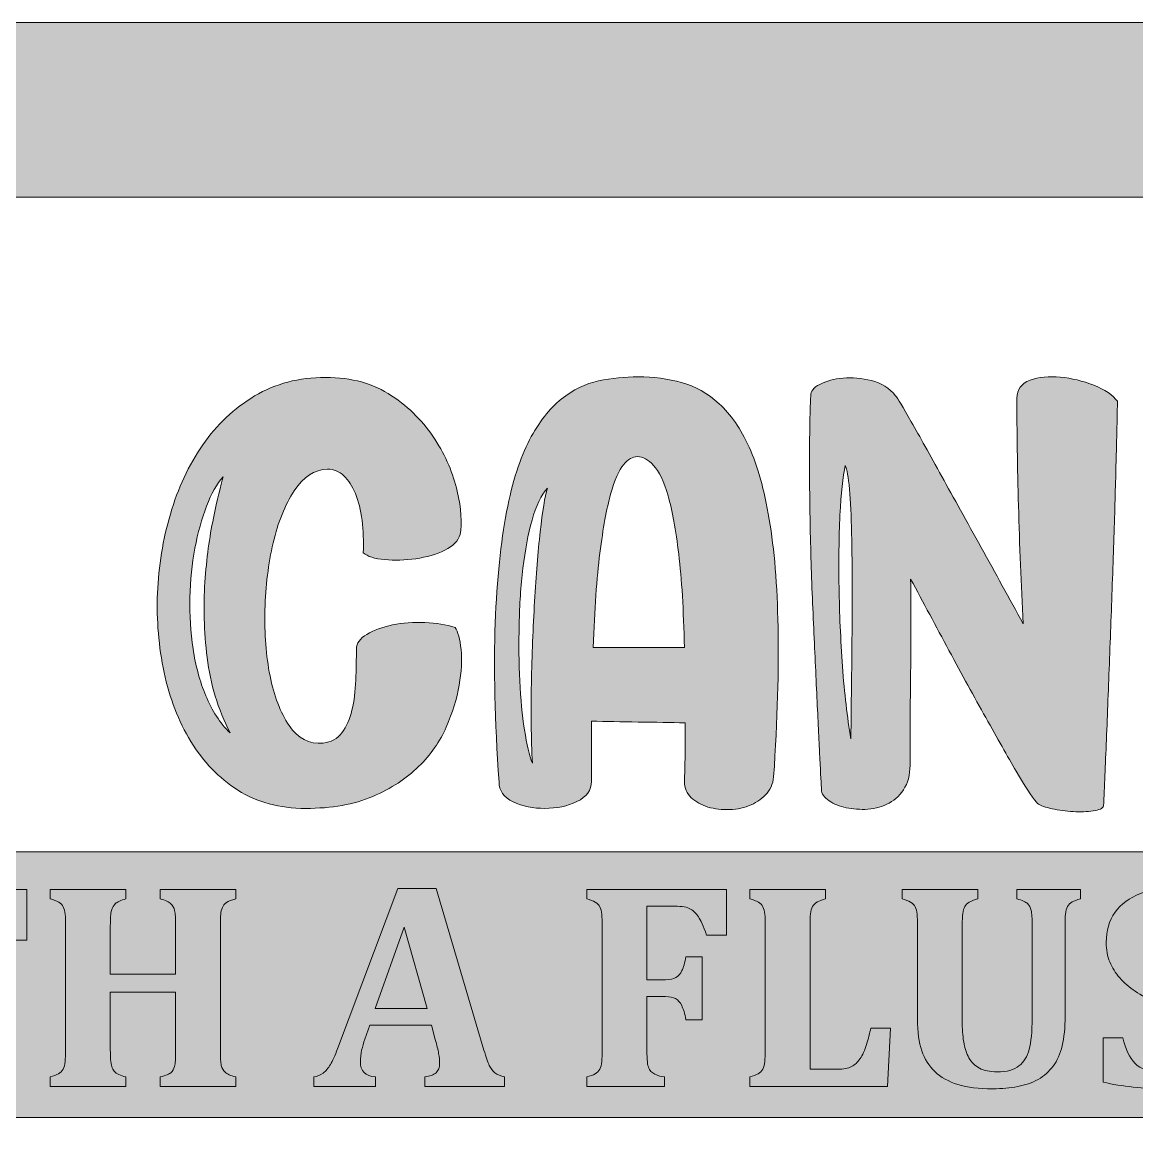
# Model space of a CAD drawing. Header units: inches. Extents: x 87 to 993, y -1015 to -65.
# Drawn here: x 539.9 to 802.6, y -328.8 to -65.3 of the extents above; entities that cross this region are included whole.
import ezdxf

# ---------------------------------------------------------------- set-up
doc = ezdxf.new("R2010")
doc.units = ezdxf.units.IN
doc.header["$MEASUREMENT"] = 0
doc.layers.add('Layer 1', color=7, linetype='Continuous')

# ---------------------------------------------------------------- blocks, each defined once
blk = doc.blocks.new('block 2')
at = {"layer": 'Layer 1', "true_color": 0xffffff}
h = blk.add_hatch(color=7, dxfattribs=at)
h.dxf.hatch_style = 2
h.paths.add_polyline_path([(168.1, -283.13), (163.23, -287.23), (157.11, -292.38), (163.23, -297.53), (168.1, -301.63), (163.23, -305.73), (157.11, -310.88), (163.23, -316.03), (168.1, -320.13), (164, -323.58), (891.76, -323.58), (887.66, -320.13), (892.54, -316.03), (898.8, -310.76), (892.54, -305.5), (887.66, -301.39), (892.54, -297.29), (898.66, -292.14), (892.54, -287), (887.66, -282.89), (892.53, -278.79), (898.66, -273.64), (892.53, -268.49), (887.66, -264.39), (891.76, -260.94), (164, -260.94), (168.1, -264.39), (163.23, -268.49), (156.97, -273.76), (163.23, -279.03)])
at = {"layer": 'Layer 1', "lineweight": 0}
blk.add_lwpolyline([(164, -323.58), (891.76, -323.58), (887.66, -320.13), (892.54, -316.03), (898.8, -310.76), (892.54, -305.5), (887.66, -301.39), (892.54, -297.29), (898.66, -292.14), (892.54, -287), (887.66, -282.89), (892.53, -278.79), (898.66, -273.64), (892.53, -268.49), (887.66, -264.39), (891.76, -260.94), (164, -260.94)], dxfattribs=at)
blk = doc.blocks.new('block 4')
at = {"layer": 'Layer 1', "true_color": 0xffffff}
h = blk.add_hatch(color=7, dxfattribs=at)
h.dxf.hatch_style = 2
edge = h.paths.add_edge_path()
edge.add_spline(control_points=[(992.95, -1015), (690.82, -1015), (389.05, -1015), (86.83, -1015), (86.83, -698.52), (86.83, -382.04), (86.83, -65.26), (388.8, -65.26), (690.69, -65.26), (992.95, -65.26), (992.95, -381.73), (992.95, -698.07), (992.95, -1015)], knot_values=[0, 0, 0, 0, 1, 1, 1, 2, 2, 2, 3, 3, 3, 4, 4, 4, 4], degree=3, periodic=1)
edge = h.paths.add_edge_path()
edge.add_spline(control_points=[(128.03, -106.46), (128.03, -395.83), (128.03, -684.64), (128.03, -973.62), (402.71, -973.62), (677.07, -973.62), (951.57, -973.62), (951.57, -684.41), (951.57, -395.48), (951.57, -106.46), (676.91, -106.46), (402.68, -106.46), (128.03, -106.46)], knot_values=[0, 0, 0, 0, 1, 1, 1, 2, 2, 2, 3, 3, 3, 4, 4, 4, 4], degree=3, periodic=1)
at = {"layer": 'Layer 1', "lineweight": 0}
for points in [[(992.95, -1015), (690.82, -1015), (389.05, -1015), (86.83, -1015), (86.83, -698.52), (86.83, -382.04), (86.83, -65.26), (388.8, -65.26), (690.69, -65.26), (992.95, -65.26), (992.95, -381.73), (992.95, -698.07), (992.95, -1015)], [(128.03, -106.46), (128.03, -395.83), (128.03, -684.64), (128.03, -973.62), (402.71, -973.62), (677.07, -973.62), (951.57, -973.62), (951.57, -684.41), (951.57, -395.48), (951.57, -106.46), (676.91, -106.46), (402.68, -106.46), (128.03, -106.46)]]:
    blk.add_open_spline(points, degree=3, knots=[0, 0, 0, 0, 1, 1, 1, 2, 2, 2, 3, 3, 3, 4, 4, 4, 4], dxfattribs=at)
blk = doc.blocks.new('block 10')
at = {"layer": 'Layer 1', "true_color": 0xffffff}
h = blk.add_hatch(color=7, dxfattribs=at)
h.dxf.hatch_style = 2
edge = h.paths.add_edge_path()
edge.add_spline(control_points=[(641.91, -207.98), (642.6, -208.97), (643.07, -210.7), (643.32, -213.17), (643.57, -215.64), (643.42, -218.45), (642.88, -221.61), (642.33, -224.78), (641.32, -228.06), (639.84, -231.47), (638.36, -234.87), (636.18, -237.99), (633.32, -240.8), (630.45, -243.62), (626.85, -245.96), (622.5, -247.84), (618.16, -249.72), (612.87, -250.66), (606.65, -250.66), (600.52, -250.66), (595.21, -249.22), (590.72, -246.36), (586.22, -243.49), (582.52, -239.67), (579.61, -234.87), (576.69, -230.09), (574.59, -224.65), (573.31, -218.58), (572.03, -212.5), (571.51, -206.28), (571.75, -199.91), (572, -193.53), (573.01, -187.31), (574.79, -181.24), (576.57, -175.16), (579.11, -169.73), (582.42, -164.94), (585.73, -160.15), (589.81, -156.3), (594.65, -153.38), (599.49, -150.47), (605.07, -149.01), (611.39, -149.01), (617.51, -149.01), (622.7, -150.44), (626.95, -153.31), (631.19, -156.17), (634.6, -159.6), (637.17, -163.6), (639.74, -167.61), (641.49, -171.68), (642.43, -175.83), (643.37, -179.98), (643.59, -183.38), (643.1, -186.05), (642.7, -187.53), (641.49, -188.77), (639.47, -189.76), (637.44, -190.75), (635.17, -191.41), (632.65, -191.76), (630.13, -192.11), (627.69, -192.18), (625.32, -191.98), (622.95, -191.78), (621.27, -191.24), (620.28, -190.35), (620.38, -187.68), (620.28, -185.14), (619.98, -182.72), (619.69, -180.3), (619.17, -178.2), (618.43, -176.42), (617.69, -174.64), (616.77, -173.24), (615.69, -172.2), (614.6, -171.16), (613.32, -170.64), (611.83, -170.64), (608.77, -170.74), (606.15, -172.45), (603.98, -175.76), (601.81, -179.06), (600.15, -183.16), (599.02, -188.05), (597.88, -192.94), (597.24, -198.2), (597.09, -203.83), (596.94, -209.46), (597.34, -214.65), (598.28, -219.39), (599.22, -224.13), (600.72, -228.04), (602.8, -231.1), (604.87, -234.16), (607.54, -235.54), (610.8, -235.25), (612.67, -235.05), (614.15, -234.23), (615.24, -232.8), (616.33, -231.37), (617.12, -229.59), (617.61, -227.47), (618.11, -225.34), (618.4, -223), (618.5, -220.43), (618.6, -217.86), (618.65, -215.39), (618.65, -213.02), (618.65, -211.74), (619.47, -210.6), (621.1, -209.61), (622.73, -208.63), (624.75, -207.88), (627.17, -207.39), (629.59, -206.9), (632.13, -206.7), (634.8, -206.8), (637.47, -206.9), (639.84, -207.29), (641.91, -207.98)], knot_values=[0, 0, 0, 0, 1, 1, 1, 2, 2, 2, 3, 3, 3, 4, 4, 4, 5, 5, 5, 6, 6, 6, 7, 7, 7, 8, 8, 8, 9, 9, 9, 10, 10, 10, 11, 11, 11, 12, 12, 12, 13, 13, 13, 14, 14, 14, 15, 15, 15, 16, 16, 16, 17, 17, 17, 18, 18, 18, 19, 19, 19, 20, 20, 20, 21, 21, 21, 22, 22, 22, 23, 23, 23, 24, 24, 24, 25, 25, 25, 26, 26, 26, 27, 27, 27, 28, 28, 28, 29, 29, 29, 30, 30, 30, 31, 31, 31, 32, 32, 32, 33, 33, 33, 34, 34, 34, 35, 35, 35, 36, 36, 36, 37, 37, 37, 38, 38, 38, 39, 39, 39, 40, 40, 40, 40], degree=3, periodic=1)
edge = h.paths.add_edge_path()
edge.add_spline(control_points=[(587.24, -172.42), (585.76, -174.1), (584.45, -176.42), (583.31, -179.39), (582.18, -182.35), (581.26, -185.66), (580.57, -189.31), (579.88, -192.97), (579.48, -196.85), (579.39, -200.94), (579.29, -205.04), (579.53, -209.07), (580.13, -213.02), (580.72, -216.97), (581.73, -220.68), (583.16, -224.13), (584.59, -227.59), (586.5, -230.5), (588.87, -232.87), (586, -227.24), (584.2, -221.32), (583.46, -215.09), (582.72, -208.87), (582.54, -202.94), (582.94, -197.31), (583.33, -191.68), (584, -186.64), (584.94, -182.2), (585.88, -177.76), (586.65, -174.5), (587.24, -172.42)], knot_values=[0, 0, 0, 0, 1, 1, 1, 2, 2, 2, 3, 3, 3, 4, 4, 4, 5, 5, 5, 6, 6, 6, 7, 7, 7, 8, 8, 8, 9, 9, 9, 10, 10, 10, 10], degree=3, periodic=1)
h = blk.add_hatch(color=7, dxfattribs=at)
h.dxf.hatch_style = 2
edge = h.paths.add_edge_path()
edge.add_spline(control_points=[(685.03, -148.86), (688.68, -148.86), (692.12, -149.31), (695.33, -150.2), (698.54, -151.08), (701.5, -152.77), (704.22, -155.23), (706.93, -157.7), (709.28, -161.11), (711.26, -165.46), (713.23, -169.81), (714.81, -175.48), (716, -182.5), (717.18, -189.51), (717.87, -197.98), (718.07, -207.91), (718.27, -217.84), (717.92, -229.61), (717.03, -243.25), (716.84, -244.93), (716.19, -246.34), (715.11, -247.47), (714.02, -248.61), (712.69, -249.47), (711.11, -250.06), (709.53, -250.66), (707.82, -250.95), (706, -250.95), (704.17, -250.95), (702.49, -250.68), (700.96, -250.14), (699.42, -249.59), (698.19, -248.8), (697.25, -247.77), (696.31, -246.73), (695.89, -245.37), (695.99, -243.69), (696.09, -241.91), (696.14, -239.69), (696.14, -237.02), (696.14, -234.36), (696.14, -232.18), (696.14, -230.5), (692.78, -230.41), (689.1, -230.33), (685.1, -230.28), (681.1, -230.23), (677.42, -230.16), (674.06, -230.06), (674.06, -230.06), (674.06, -244.28), (674.06, -244.28), (674.06, -246.36), (672.93, -247.94), (670.66, -249.03), (668.38, -250.11), (665.86, -250.66), (663.1, -250.66), (660.33, -250.66), (657.84, -250.14), (655.62, -249.1), (653.4, -248.06), (652.28, -246.51), (652.28, -244.43), (651.29, -229.81), (651, -217.32), (651.39, -206.95), (651.79, -196.57), (652.68, -187.83), (654.06, -180.72), (655.44, -173.61), (657.25, -167.95), (659.47, -163.75), (661.69, -159.56), (664.19, -156.34), (666.95, -154.12), (669.72, -151.9), (672.66, -150.47), (675.77, -149.82), (678.88, -149.18), (681.97, -148.86), (685.03, -148.86)], knot_values=[0, 0, 0, 0, 1, 1, 1, 2, 2, 2, 3, 3, 3, 4, 4, 4, 5, 5, 5, 6, 6, 6, 7, 7, 7, 8, 8, 8, 9, 9, 9, 10, 10, 10, 11, 11, 11, 12, 12, 12, 13, 13, 13, 14, 14, 14, 15, 15, 15, 16, 16, 16, 17, 17, 17, 18, 18, 18, 19, 19, 19, 20, 20, 20, 21, 21, 21, 22, 22, 22, 23, 23, 23, 24, 24, 24, 25, 25, 25, 26, 26, 26, 27, 27, 27, 27], degree=3, periodic=1)
edge = h.paths.add_edge_path()
edge.add_spline(control_points=[(660.14, -239.99), (659.84, -234.16), (659.77, -227.89), (659.91, -221.17), (660.06, -214.45), (660.31, -208.01), (660.65, -201.83), (661, -195.66), (661.44, -190.18), (661.99, -185.39), (662.53, -180.6), (663.1, -177.16), (663.69, -175.09), (662.21, -176.77), (661, -179.29), (660.06, -182.65), (659.12, -186), (658.41, -189.78), (657.91, -193.98), (657.42, -198.18), (657.12, -202.6), (657.02, -207.24), (656.93, -211.89), (656.97, -216.33), (657.17, -220.58), (657.37, -224.83), (657.74, -228.68), (658.28, -232.13), (658.83, -235.59), (659.44, -238.21), (660.14, -239.99)], knot_values=[0, 0, 0, 0, 1, 1, 1, 2, 2, 2, 3, 3, 3, 4, 4, 4, 5, 5, 5, 6, 6, 6, 7, 7, 7, 8, 8, 8, 9, 9, 9, 10, 10, 10, 10], degree=3, periodic=1)
edge = h.paths.add_edge_path()
edge.add_spline(control_points=[(695.99, -212.72), (695.79, -203.83), (695.35, -196.5), (694.66, -190.72), (693.97, -184.94), (693.13, -180.35), (692.14, -176.94), (691.15, -173.53), (690.02, -171.14), (688.73, -169.75), (687.45, -168.37), (686.16, -167.68), (684.88, -167.68), (683.79, -167.68), (682.71, -168.32), (681.62, -169.6), (680.53, -170.89), (679.52, -173.21), (678.58, -176.57), (677.64, -179.93), (676.81, -184.55), (676.06, -190.42), (675.32, -196.3), (674.81, -203.74), (674.51, -212.72), (674.51, -212.72), (695.99, -212.72), (695.99, -212.72)], knot_values=[0, 0, 0, 0, 1, 1, 1, 2, 2, 2, 3, 3, 3, 4, 4, 4, 5, 5, 5, 6, 6, 6, 7, 7, 7, 8, 8, 8, 9, 9, 9, 9], degree=3, periodic=1)
h = blk.add_hatch(color=7, dxfattribs=at)
h.dxf.hatch_style = 2
edge = h.paths.add_edge_path()
edge.add_spline(control_points=[(774.37, -153.9), (774.37, -151.83), (775.41, -150.42), (777.49, -149.68), (779.56, -148.94), (781.93, -148.69), (784.6, -148.94), (787.27, -149.18), (789.91, -149.82), (792.52, -150.86), (795.14, -151.9), (796.99, -153.16), (798.08, -154.64), (798.08, -155.83), (798.03, -158.4), (797.93, -162.35), (797.84, -166.3), (797.71, -171.09), (797.56, -176.72), (797.42, -182.35), (797.22, -188.52), (796.97, -195.24), (796.72, -201.96), (796.48, -208.65), (796.23, -215.32), (795.98, -221.98), (795.73, -228.36), (795.49, -234.43), (795.24, -240.51), (795.02, -245.72), (794.82, -250.06), (794.62, -250.66), (793.81, -251.05), (792.38, -251.25), (790.95, -251.45), (789.36, -251.49), (787.64, -251.4), (785.91, -251.3), (784.25, -251.07), (782.67, -250.73), (781.09, -250.38), (780.01, -250.01), (779.41, -249.62), (779.41, -249.52), (779.36, -249.47), (779.26, -249.47), (779.26, -249.47), (778.97, -249.17), (778.97, -249.17), (777.88, -247.89), (776.3, -245.47), (774.23, -241.91), (772.15, -238.36), (769.76, -234.13), (767.04, -229.24), (764.32, -224.35), (761.43, -219.07), (758.37, -213.39), (755.31, -207.71), (752.3, -202.11), (749.33, -196.57), (749.43, -203.88), (749.43, -211.22), (749.33, -218.58), (749.23, -225.94), (749.19, -233.22), (749.19, -240.43), (749.19, -242.8), (748.67, -244.75), (747.63, -246.28), (746.59, -247.82), (745.28, -248.95), (743.7, -249.69), (742.12, -250.43), (740.42, -250.83), (738.59, -250.88), (736.76, -250.93), (735.08, -250.75), (733.55, -250.36), (732.02, -249.97), (730.74, -249.37), (729.7, -248.58), (728.66, -247.79), (728.19, -246.85), (728.29, -245.77), (728.19, -244.19), (728.05, -241.42), (727.85, -237.47), (727.65, -233.52), (727.43, -228.85), (727.18, -223.47), (726.93, -218.08), (726.66, -212.2), (726.37, -205.83), (726.07, -199.46), (725.85, -193.12), (725.7, -186.79), (725.55, -180.47), (725.48, -174.4), (725.48, -168.57), (725.48, -162.74), (725.58, -157.66), (725.77, -153.31), (725.68, -152.32), (726.39, -151.43), (727.92, -150.64), (729.45, -149.85), (731.28, -149.36), (733.41, -149.16), (735.53, -148.96), (737.75, -149.16), (740.07, -149.75), (742.39, -150.34), (744.3, -151.53), (745.78, -153.31), (746.27, -153.9), (747.5, -155.95), (749.48, -159.46), (751.46, -162.96), (753.85, -167.26), (756.67, -172.35), (759.48, -177.44), (762.57, -183.02), (765.93, -189.09), (769.29, -195.16), (772.6, -201.17), (775.86, -207.09), (775.36, -197.81), (774.99, -188.55), (774.75, -179.31), (774.5, -170.08), (774.37, -161.6), (774.37, -153.9)], knot_values=[0, 0, 0, 0, 1, 1, 1, 2, 2, 2, 3, 3, 3, 4, 4, 4, 5, 5, 5, 6, 6, 6, 7, 7, 7, 8, 8, 8, 9, 9, 9, 10, 10, 10, 11, 11, 11, 12, 12, 12, 13, 13, 13, 14, 14, 14, 15, 15, 15, 16, 16, 16, 17, 17, 17, 18, 18, 18, 19, 19, 19, 20, 20, 20, 21, 21, 21, 22, 22, 22, 23, 23, 23, 24, 24, 24, 25, 25, 25, 26, 26, 26, 27, 27, 27, 28, 28, 28, 29, 29, 29, 30, 30, 30, 31, 31, 31, 32, 32, 32, 33, 33, 33, 34, 34, 34, 35, 35, 35, 36, 36, 36, 37, 37, 37, 38, 38, 38, 39, 39, 39, 40, 40, 40, 41, 41, 41, 42, 42, 42, 43, 43, 43, 44, 44, 44, 44], degree=3, periodic=1)
edge = h.paths.add_edge_path()
edge.add_spline(control_points=[(735.26, -234.21), (735.26, -231.94), (735.28, -228.9), (735.33, -225.1), (735.38, -221.29), (735.43, -217.15), (735.48, -212.65), (735.53, -208.16), (735.55, -203.56), (735.55, -198.87), (735.55, -194.18), (735.5, -189.81), (735.41, -185.76), (735.31, -181.71), (735.13, -178.25), (734.89, -175.38), (734.64, -172.52), (734.32, -170.64), (733.92, -169.75), (733.33, -172.42), (732.91, -176.35), (732.66, -181.53), (732.42, -186.72), (732.34, -192.38), (732.44, -198.5), (732.54, -204.62), (732.81, -210.85), (733.26, -217.17), (733.7, -223.49), (734.37, -229.17), (735.26, -234.21)], knot_values=[0, 0, 0, 0, 1, 1, 1, 2, 2, 2, 3, 3, 3, 4, 4, 4, 5, 5, 5, 6, 6, 6, 7, 7, 7, 8, 8, 8, 9, 9, 9, 10, 10, 10, 10], degree=3, periodic=1)
at = {"layer": 'Layer 1', "lineweight": 0}
for points, knots in [([(641.91, -207.98), (642.6, -208.97), (643.07, -210.7), (643.32, -213.17), (643.57, -215.64), (643.42, -218.45), (642.88, -221.61), (642.33, -224.78), (641.32, -228.06), (639.84, -231.47), (638.36, -234.87), (636.18, -237.99), (633.32, -240.8), (630.45, -243.62), (626.85, -245.96), (622.5, -247.84), (618.16, -249.72), (612.87, -250.66), (606.65, -250.66), (600.52, -250.66), (595.21, -249.22), (590.72, -246.36), (586.22, -243.49), (582.52, -239.67), (579.61, -234.87), (576.69, -230.09), (574.59, -224.65), (573.31, -218.58), (572.03, -212.5), (571.51, -206.28), (571.75, -199.91), (572, -193.53), (573.01, -187.31), (574.79, -181.24), (576.57, -175.16), (579.11, -169.73), (582.42, -164.94), (585.73, -160.15), (589.81, -156.3), (594.65, -153.38), (599.49, -150.47), (605.07, -149.01), (611.39, -149.01), (617.51, -149.01), (622.7, -150.44), (626.95, -153.31), (631.19, -156.17), (634.6, -159.6), (637.17, -163.6), (639.74, -167.61), (641.49, -171.68), (642.43, -175.83), (643.37, -179.98), (643.59, -183.38), (643.1, -186.05), (642.7, -187.53), (641.49, -188.77), (639.47, -189.76), (637.44, -190.75), (635.17, -191.41), (632.65, -191.76), (630.13, -192.11), (627.69, -192.18), (625.32, -191.98), (622.95, -191.78), (621.27, -191.24), (620.28, -190.35), (620.38, -187.68), (620.28, -185.14), (619.98, -182.72), (619.69, -180.3), (619.17, -178.2), (618.43, -176.42), (617.69, -174.64), (616.77, -173.24), (615.69, -172.2), (614.6, -171.16), (613.32, -170.64), (611.83, -170.64), (608.77, -170.74), (606.15, -172.45), (603.98, -175.76), (601.81, -179.06), (600.15, -183.16), (599.02, -188.05), (597.88, -192.94), (597.24, -198.2), (597.09, -203.83), (596.94, -209.46), (597.34, -214.65), (598.28, -219.39), (599.22, -224.13), (600.72, -228.04), (602.8, -231.1), (604.87, -234.16), (607.54, -235.54), (610.8, -235.25), (612.67, -235.05), (614.15, -234.23), (615.24, -232.8), (616.33, -231.37), (617.12, -229.59), (617.61, -227.47), (618.11, -225.34), (618.4, -223), (618.5, -220.43), (618.6, -217.86), (618.65, -215.39), (618.65, -213.02), (618.65, -211.74), (619.47, -210.6), (621.1, -209.61), (622.73, -208.63), (624.75, -207.88), (627.17, -207.39), (629.59, -206.9), (632.13, -206.7), (634.8, -206.8), (637.47, -206.9), (639.84, -207.29), (641.91, -207.98)], [0, 0, 0, 0, 1, 1, 1, 2, 2, 2, 3, 3, 3, 4, 4, 4, 5, 5, 5, 6, 6, 6, 7, 7, 7, 8, 8, 8, 9, 9, 9, 10, 10, 10, 11, 11, 11, 12, 12, 12, 13, 13, 13, 14, 14, 14, 15, 15, 15, 16, 16, 16, 17, 17, 17, 18, 18, 18, 19, 19, 19, 20, 20, 20, 21, 21, 21, 22, 22, 22, 23, 23, 23, 24, 24, 24, 25, 25, 25, 26, 26, 26, 27, 27, 27, 28, 28, 28, 29, 29, 29, 30, 30, 30, 31, 31, 31, 32, 32, 32, 33, 33, 33, 34, 34, 34, 35, 35, 35, 36, 36, 36, 37, 37, 37, 38, 38, 38, 39, 39, 39, 40, 40, 40, 40]), ([(685.03, -148.86), (688.68, -148.86), (692.12, -149.31), (695.33, -150.2), (698.54, -151.08), (701.5, -152.77), (704.22, -155.23), (706.93, -157.7), (709.28, -161.11), (711.26, -165.46), (713.23, -169.81), (714.81, -175.48), (716, -182.5), (717.18, -189.51), (717.87, -197.98), (718.07, -207.91), (718.27, -217.84), (717.92, -229.61), (717.03, -243.25), (716.84, -244.93), (716.19, -246.34), (715.11, -247.47), (714.02, -248.61), (712.69, -249.47), (711.11, -250.06), (709.53, -250.66), (707.82, -250.95), (706, -250.95), (704.17, -250.95), (702.49, -250.68), (700.96, -250.14), (699.42, -249.59), (698.19, -248.8), (697.25, -247.77), (696.31, -246.73), (695.89, -245.37), (695.99, -243.69), (696.09, -241.91), (696.14, -239.69), (696.14, -237.02), (696.14, -234.36), (696.14, -232.18), (696.14, -230.5), (692.78, -230.41), (689.1, -230.33), (685.1, -230.28), (681.1, -230.23), (677.42, -230.16), (674.06, -230.06), (674.06, -230.06), (674.06, -244.28), (674.06, -244.28), (674.06, -246.36), (672.93, -247.94), (670.66, -249.03), (668.38, -250.11), (665.86, -250.66), (663.1, -250.66), (660.33, -250.66), (657.84, -250.14), (655.62, -249.1), (653.4, -248.06), (652.28, -246.51), (652.28, -244.43), (651.29, -229.81), (651, -217.32), (651.39, -206.95), (651.79, -196.57), (652.68, -187.83), (654.06, -180.72), (655.44, -173.61), (657.25, -167.95), (659.47, -163.75), (661.69, -159.56), (664.19, -156.34), (666.95, -154.12), (669.72, -151.9), (672.66, -150.47), (675.77, -149.82), (678.88, -149.18), (681.97, -148.86), (685.03, -148.86)], [0, 0, 0, 0, 1, 1, 1, 2, 2, 2, 3, 3, 3, 4, 4, 4, 5, 5, 5, 6, 6, 6, 7, 7, 7, 8, 8, 8, 9, 9, 9, 10, 10, 10, 11, 11, 11, 12, 12, 12, 13, 13, 13, 14, 14, 14, 15, 15, 15, 16, 16, 16, 17, 17, 17, 18, 18, 18, 19, 19, 19, 20, 20, 20, 21, 21, 21, 22, 22, 22, 23, 23, 23, 24, 24, 24, 25, 25, 25, 26, 26, 26, 27, 27, 27, 27]), ([(774.37, -153.9), (774.37, -151.83), (775.41, -150.42), (777.49, -149.68), (779.56, -148.94), (781.93, -148.69), (784.6, -148.94), (787.27, -149.18), (789.91, -149.82), (792.52, -150.86), (795.14, -151.9), (796.99, -153.16), (798.08, -154.64), (798.08, -155.83), (798.03, -158.4), (797.93, -162.35), (797.84, -166.3), (797.71, -171.09), (797.56, -176.72), (797.42, -182.35), (797.22, -188.52), (796.97, -195.24), (796.72, -201.96), (796.48, -208.65), (796.23, -215.32), (795.98, -221.98), (795.73, -228.36), (795.49, -234.43), (795.24, -240.51), (795.02, -245.72), (794.82, -250.06), (794.62, -250.66), (793.81, -251.05), (792.38, -251.25), (790.95, -251.45), (789.36, -251.49), (787.64, -251.4), (785.91, -251.3), (784.25, -251.07), (782.67, -250.73), (781.09, -250.38), (780.01, -250.01), (779.41, -249.62), (779.41, -249.52), (779.36, -249.47), (779.26, -249.47), (779.26, -249.47), (778.97, -249.17), (778.97, -249.17), (777.88, -247.89), (776.3, -245.47), (774.23, -241.91), (772.15, -238.36), (769.76, -234.13), (767.04, -229.24), (764.32, -224.35), (761.43, -219.07), (758.37, -213.39), (755.31, -207.71), (752.3, -202.11), (749.33, -196.57), (749.43, -203.88), (749.43, -211.22), (749.33, -218.58), (749.23, -225.94), (749.19, -233.22), (749.19, -240.43), (749.19, -242.8), (748.67, -244.75), (747.63, -246.28), (746.59, -247.82), (745.28, -248.95), (743.7, -249.69), (742.12, -250.43), (740.42, -250.83), (738.59, -250.88), (736.76, -250.93), (735.08, -250.75), (733.55, -250.36), (732.02, -249.97), (730.74, -249.37), (729.7, -248.58), (728.66, -247.79), (728.19, -246.85), (728.29, -245.77), (728.19, -244.19), (728.05, -241.42), (727.85, -237.47), (727.65, -233.52), (727.43, -228.85), (727.18, -223.47), (726.93, -218.08), (726.66, -212.2), (726.37, -205.83), (726.07, -199.46), (725.85, -193.12), (725.7, -186.79), (725.55, -180.47), (725.48, -174.4), (725.48, -168.57), (725.48, -162.74), (725.58, -157.66), (725.77, -153.31), (725.68, -152.32), (726.39, -151.43), (727.92, -150.64), (729.45, -149.85), (731.28, -149.36), (733.41, -149.16), (735.53, -148.96), (737.75, -149.16), (740.07, -149.75), (742.39, -150.34), (744.3, -151.53), (745.78, -153.31), (746.27, -153.9), (747.5, -155.95), (749.48, -159.46), (751.46, -162.96), (753.85, -167.26), (756.67, -172.35), (759.48, -177.44), (762.57, -183.02), (765.93, -189.09), (769.29, -195.16), (772.6, -201.17), (775.86, -207.09), (775.36, -197.81), (774.99, -188.55), (774.75, -179.31), (774.5, -170.08), (774.37, -161.6), (774.37, -153.9)], [0, 0, 0, 0, 1, 1, 1, 2, 2, 2, 3, 3, 3, 4, 4, 4, 5, 5, 5, 6, 6, 6, 7, 7, 7, 8, 8, 8, 9, 9, 9, 10, 10, 10, 11, 11, 11, 12, 12, 12, 13, 13, 13, 14, 14, 14, 15, 15, 15, 16, 16, 16, 17, 17, 17, 18, 18, 18, 19, 19, 19, 20, 20, 20, 21, 21, 21, 22, 22, 22, 23, 23, 23, 24, 24, 24, 25, 25, 25, 26, 26, 26, 27, 27, 27, 28, 28, 28, 29, 29, 29, 30, 30, 30, 31, 31, 31, 32, 32, 32, 33, 33, 33, 34, 34, 34, 35, 35, 35, 36, 36, 36, 37, 37, 37, 38, 38, 38, 39, 39, 39, 40, 40, 40, 41, 41, 41, 42, 42, 42, 43, 43, 43, 44, 44, 44, 44]), ([(695.99, -212.72), (695.79, -203.83), (695.35, -196.5), (694.66, -190.72), (693.97, -184.94), (693.13, -180.35), (692.14, -176.94), (691.15, -173.53), (690.02, -171.14), (688.73, -169.75), (687.45, -168.37), (686.16, -167.68), (684.88, -167.68), (683.79, -167.68), (682.71, -168.32), (681.62, -169.6), (680.53, -170.89), (679.52, -173.21), (678.58, -176.57), (677.64, -179.93), (676.81, -184.55), (676.06, -190.42), (675.32, -196.3), (674.81, -203.74), (674.51, -212.72), (674.51, -212.72), (695.99, -212.72), (695.99, -212.72)], [0, 0, 0, 0, 1, 1, 1, 2, 2, 2, 3, 3, 3, 4, 4, 4, 5, 5, 5, 6, 6, 6, 7, 7, 7, 8, 8, 8, 9, 9, 9, 9]), ([(735.26, -234.21), (735.26, -231.94), (735.28, -228.9), (735.33, -225.1), (735.38, -221.29), (735.43, -217.15), (735.48, -212.65), (735.53, -208.16), (735.55, -203.56), (735.55, -198.87), (735.55, -194.18), (735.5, -189.81), (735.41, -185.76), (735.31, -181.71), (735.13, -178.25), (734.89, -175.38), (734.64, -172.52), (734.32, -170.64), (733.92, -169.75), (733.33, -172.42), (732.91, -176.35), (732.66, -181.53), (732.42, -186.72), (732.34, -192.38), (732.44, -198.5), (732.54, -204.62), (732.81, -210.85), (733.26, -217.17), (733.7, -223.49), (734.37, -229.17), (735.26, -234.21)], [0, 0, 0, 0, 1, 1, 1, 2, 2, 2, 3, 3, 3, 4, 4, 4, 5, 5, 5, 6, 6, 6, 7, 7, 7, 8, 8, 8, 9, 9, 9, 10, 10, 10, 10]), ([(587.24, -172.42), (585.76, -174.1), (584.45, -176.42), (583.31, -179.39), (582.18, -182.35), (581.26, -185.66), (580.57, -189.31), (579.88, -192.97), (579.48, -196.85), (579.39, -200.94), (579.29, -205.04), (579.53, -209.07), (580.13, -213.02), (580.72, -216.97), (581.73, -220.68), (583.16, -224.13), (584.59, -227.59), (586.5, -230.5), (588.87, -232.87), (586, -227.24), (584.2, -221.32), (583.46, -215.09), (582.72, -208.87), (582.54, -202.94), (582.94, -197.31), (583.33, -191.68), (584, -186.64), (584.94, -182.2), (585.88, -177.76), (586.65, -174.5), (587.24, -172.42)], [0, 0, 0, 0, 1, 1, 1, 2, 2, 2, 3, 3, 3, 4, 4, 4, 5, 5, 5, 6, 6, 6, 7, 7, 7, 8, 8, 8, 9, 9, 9, 10, 10, 10, 10]), ([(660.14, -239.99), (659.84, -234.16), (659.77, -227.89), (659.91, -221.17), (660.06, -214.45), (660.31, -208.01), (660.65, -201.83), (661, -195.66), (661.44, -190.18), (661.99, -185.39), (662.53, -180.6), (663.1, -177.16), (663.69, -175.09), (662.21, -176.77), (661, -179.29), (660.06, -182.65), (659.12, -186), (658.41, -189.78), (657.91, -193.98), (657.42, -198.18), (657.12, -202.6), (657.02, -207.24), (656.93, -211.89), (656.97, -216.33), (657.17, -220.58), (657.37, -224.83), (657.74, -228.68), (658.28, -232.13), (658.83, -235.59), (659.44, -238.21), (660.14, -239.99)], [0, 0, 0, 0, 1, 1, 1, 2, 2, 2, 3, 3, 3, 4, 4, 4, 5, 5, 5, 6, 6, 6, 7, 7, 7, 8, 8, 8, 9, 9, 9, 10, 10, 10, 10])]:
    blk.add_open_spline(points, degree=3, knots=knots, dxfattribs=at)
blk = doc.blocks.new('block 11')
at = {"layer": 'Layer 1', "lineweight": 0}
blk.add_lwpolyline([(623.09, -297.84), (635.35, -297.84), (629.9, -278.67), (623.09, -297.84)], dxfattribs=at)
for points, knots in [([(511.49, -316.23), (511.49, -316.23), (511.49, -313.98), (511.49, -313.98), (512.44, -313.82), (513.2, -313.61), (513.75, -313.35), (514.31, -313.09), (514.73, -312.72), (515, -312.25), (515.27, -311.77), (515.44, -311.16), (515.51, -310.42), (515.58, -309.69), (515.61, -308.77), (515.61, -307.68), (515.61, -307.68), (515.61, -273.73), (515.61, -273.73), (515.61, -273.73), (512.85, -273.73), (512.85, -273.73), (511.49, -273.73), (510.45, -273.89), (509.72, -274.21), (508.99, -274.53), (508.36, -275.02), (507.83, -275.71), (507.29, -276.39), (506.84, -277.3), (506.45, -278.45), (506.06, -279.59), (505.75, -280.68), (505.5, -281.7), (505.5, -281.7), (500.83, -281.7), (500.83, -281.7), (500.83, -281.7), (500.83, -269.75), (500.83, -269.75), (500.83, -269.75), (540.91, -269.75), (540.91, -269.75), (540.91, -269.75), (540.91, -281.7), (540.91, -281.7), (540.91, -281.7), (536.25, -281.7), (536.25, -281.7), (535.82, -280.15), (535.48, -279.02), (535.23, -278.29), (534.98, -277.57), (534.7, -276.95), (534.39, -276.44), (534.09, -275.93), (533.76, -275.5), (533.42, -275.16), (533.08, -274.82), (532.72, -274.55), (532.33, -274.34), (531.95, -274.14), (531.46, -273.99), (530.88, -273.88), (530.31, -273.78), (529.55, -273.73), (528.62, -273.73), (528.62, -273.73), (526.17, -273.73), (526.17, -273.73), (526.17, -273.73), (526.17, -307.68), (526.17, -307.68), (526.17, -308.89), (526.2, -309.8), (526.27, -310.42), (526.34, -311.05), (526.46, -311.55), (526.64, -311.94), (526.83, -312.33), (527.05, -312.64), (527.31, -312.88), (527.57, -313.11), (527.93, -313.33), (528.4, -313.52), (528.86, -313.72), (529.49, -313.87), (530.29, -313.98), (530.29, -313.98), (530.29, -316.23), (530.29, -316.23), (530.29, -316.23), (511.49, -316.23), (511.49, -316.23)], [0, 0, 0, 0, 1, 1, 1, 2, 2, 2, 3, 3, 3, 4, 4, 4, 5, 5, 5, 6, 6, 6, 7, 7, 7, 8, 8, 8, 9, 9, 9, 10, 10, 10, 11, 11, 11, 12, 12, 12, 13, 13, 13, 14, 14, 14, 15, 15, 15, 16, 16, 16, 17, 17, 17, 18, 18, 18, 19, 19, 19, 20, 20, 20, 21, 21, 21, 22, 22, 22, 23, 23, 23, 24, 24, 24, 25, 25, 25, 26, 26, 26, 27, 27, 27, 28, 28, 28, 29, 29, 29, 30, 30, 30, 31, 31, 31, 31]), ([(586.58, -307.68), (586.58, -309.43), (586.65, -310.63), (586.8, -311.28), (586.95, -311.92), (587.25, -312.46), (587.71, -312.89), (588.16, -313.33), (588.99, -313.69), (590.19, -313.98), (590.19, -313.98), (590.19, -316.23), (590.19, -316.23), (590.19, -316.23), (572.41, -316.23), (572.41, -316.23), (572.41, -316.23), (572.41, -313.98), (572.41, -313.98), (573.73, -313.64), (574.58, -313.3), (574.97, -312.96), (575.35, -312.62), (575.63, -312.14), (575.78, -311.51), (575.94, -310.89), (576.02, -309.61), (576.02, -307.68), (576.02, -307.68), (576.02, -294.03), (576.02, -294.03), (576.02, -294.03), (560.63, -294.03), (560.63, -294.03), (560.63, -294.03), (560.63, -307.68), (560.63, -307.68), (560.63, -308.48), (560.65, -309.22), (560.7, -309.9), (560.74, -310.58), (560.84, -311.13), (560.97, -311.57), (561.11, -312), (561.31, -312.36), (561.57, -312.66), (561.83, -312.95), (562.19, -313.21), (562.64, -313.42), (563.09, -313.64), (563.65, -313.82), (564.31, -313.98), (564.31, -313.98), (564.31, -316.23), (564.31, -316.23), (564.31, -316.23), (546.43, -316.23), (546.43, -316.23), (546.43, -316.23), (546.43, -313.98), (546.43, -313.98), (547.27, -313.76), (547.93, -313.51), (548.42, -313.25), (548.91, -312.99), (549.27, -312.63), (549.51, -312.16), (549.75, -311.7), (549.9, -311.11), (549.97, -310.39), (550.04, -309.68), (550.07, -308.77), (550.07, -307.68), (550.07, -307.68), (550.07, -278.33), (550.07, -278.33), (550.07, -277.26), (550.04, -276.36), (549.99, -275.64), (549.93, -274.91), (549.78, -274.32), (549.55, -273.87), (549.31, -273.41), (548.94, -273.04), (548.46, -272.76), (547.97, -272.48), (547.29, -272.22), (546.43, -271.99), (546.43, -271.99), (546.43, -269.75), (546.43, -269.75), (546.43, -269.75), (564.31, -269.75), (564.31, -269.75), (564.31, -269.75), (564.31, -271.99), (564.31, -271.99), (563.11, -272.33), (562.28, -272.71), (561.84, -273.12), (561.4, -273.52), (561.08, -274.06), (560.9, -274.73), (560.72, -275.4), (560.63, -276.61), (560.63, -278.36), (560.63, -278.36), (560.63, -289.74), (560.63, -289.74), (560.63, -289.74), (576.02, -289.74), (576.02, -289.74), (576.02, -289.74), (576.02, -278.36), (576.02, -278.36), (576.02, -276.64), (575.95, -275.44), (575.8, -274.77), (575.65, -274.1), (575.36, -273.55), (574.92, -273.13), (574.47, -272.71), (573.64, -272.33), (572.41, -271.99), (572.41, -271.99), (572.41, -269.75), (572.41, -269.75), (572.41, -269.75), (590.19, -269.75), (590.19, -269.75), (590.19, -269.75), (590.19, -271.99), (590.19, -271.99), (589.19, -272.26), (588.47, -272.56), (588.01, -272.86), (587.56, -273.17), (587.23, -273.56), (587.04, -274.04), (586.85, -274.51), (586.72, -275.05), (586.67, -275.64), (586.61, -276.23), (586.58, -277.14), (586.58, -278.36), (586.58, -278.36), (586.58, -307.68), (586.58, -307.68)], [0, 0, 0, 0, 1, 1, 1, 2, 2, 2, 3, 3, 3, 4, 4, 4, 5, 5, 5, 6, 6, 6, 7, 7, 7, 8, 8, 8, 9, 9, 9, 10, 10, 10, 11, 11, 11, 12, 12, 12, 13, 13, 13, 14, 14, 14, 15, 15, 15, 16, 16, 16, 17, 17, 17, 18, 18, 18, 19, 19, 19, 20, 20, 20, 21, 21, 21, 22, 22, 22, 23, 23, 23, 24, 24, 24, 25, 25, 25, 26, 26, 26, 27, 27, 27, 28, 28, 28, 29, 29, 29, 30, 30, 30, 31, 31, 31, 32, 32, 32, 33, 33, 33, 34, 34, 34, 35, 35, 35, 36, 36, 36, 37, 37, 37, 38, 38, 38, 39, 39, 39, 40, 40, 40, 41, 41, 41, 42, 42, 42, 43, 43, 43, 44, 44, 44, 45, 45, 45, 46, 46, 46, 47, 47, 47, 48, 48, 48, 49, 49, 49, 49]), ([(636.34, -301.82), (636.34, -301.82), (621.79, -301.82), (621.79, -301.82), (621.79, -301.82), (620.67, -305.06), (620.67, -305.06), (620.35, -305.97), (620.09, -306.85), (619.89, -307.7), (619.68, -308.55), (619.58, -309.45), (619.58, -310.41), (619.58, -312.63), (620.76, -313.82), (623.12, -313.98), (623.12, -313.98), (623.12, -316.23), (623.12, -316.23), (623.12, -316.23), (608.58, -316.23), (608.58, -316.23), (608.58, -316.23), (608.58, -313.98), (608.58, -313.98), (609.42, -313.89), (610.16, -313.6), (610.79, -313.1), (611.43, -312.6), (612.01, -311.92), (612.53, -311.05), (613.05, -310.19), (613.61, -308.95), (614.2, -307.34), (614.2, -307.34), (628.4, -269.51), (628.4, -269.51), (628.4, -269.51), (637.49, -269.51), (637.49, -269.51), (637.49, -269.51), (648.73, -307.65), (648.73, -307.65), (649.23, -309.35), (649.65, -310.56), (649.99, -311.28), (650.33, -311.99), (650.77, -312.57), (651.32, -313.01), (651.87, -313.46), (652.63, -313.78), (653.6, -313.98), (653.6, -313.98), (653.6, -316.23), (653.6, -316.23), (653.6, -316.23), (634.8, -316.23), (634.8, -316.23), (634.8, -316.23), (634.8, -313.98), (634.8, -313.98), (635.98, -313.85), (636.86, -313.52), (637.43, -313), (637.99, -312.47), (638.28, -311.74), (638.28, -310.78), (638.28, -310.08), (638.2, -309.29), (638.04, -308.43), (637.88, -307.57), (637.62, -306.48), (637.26, -305.16), (637.26, -305.16), (636.34, -301.82), (636.34, -301.82)], [0, 0, 0, 0, 1, 1, 1, 2, 2, 2, 3, 3, 3, 4, 4, 4, 5, 5, 5, 6, 6, 6, 7, 7, 7, 8, 8, 8, 9, 9, 9, 10, 10, 10, 11, 11, 11, 12, 12, 12, 13, 13, 13, 14, 14, 14, 15, 15, 15, 16, 16, 16, 17, 17, 17, 18, 18, 18, 19, 19, 19, 20, 20, 20, 21, 21, 21, 22, 22, 22, 23, 23, 23, 24, 24, 24, 25, 25, 25, 25]), ([(687.15, -307.68), (687.15, -308.89), (687.18, -309.8), (687.25, -310.42), (687.32, -311.05), (687.44, -311.55), (687.62, -311.94), (687.81, -312.33), (688.03, -312.64), (688.29, -312.88), (688.55, -313.11), (688.91, -313.33), (689.38, -313.52), (689.84, -313.72), (690.47, -313.87), (691.27, -313.98), (691.27, -313.98), (691.27, -316.23), (691.27, -316.23), (691.27, -316.23), (672.95, -316.23), (672.95, -316.23), (672.95, -316.23), (672.95, -313.98), (672.95, -313.98), (673.79, -313.78), (674.45, -313.54), (674.94, -313.27), (675.43, -313), (675.79, -312.63), (676.03, -312.16), (676.27, -311.7), (676.42, -311.1), (676.49, -310.37), (676.56, -309.65), (676.59, -308.74), (676.59, -307.65), (676.59, -307.65), (676.59, -278.33), (676.59, -278.33), (676.59, -277.26), (676.56, -276.36), (676.5, -275.64), (676.45, -274.91), (676.3, -274.32), (676.06, -273.87), (675.82, -273.41), (675.46, -273.04), (674.97, -272.76), (674.48, -272.48), (673.81, -272.22), (672.95, -271.99), (672.95, -271.99), (672.95, -269.75), (672.95, -269.75), (672.95, -269.75), (705.88, -269.75), (705.88, -269.75), (705.88, -269.75), (705.88, -280.57), (705.88, -280.57), (705.88, -280.57), (701.21, -280.57), (701.21, -280.57), (700.46, -278.42), (699.83, -276.96), (699.3, -276.2), (698.78, -275.44), (698.16, -274.84), (697.43, -274.39), (696.71, -273.95), (695.47, -273.73), (693.72, -273.73), (693.72, -273.73), (687.15, -273.73), (687.15, -273.73), (687.15, -273.73), (687.15, -291.06), (687.15, -291.06), (687.15, -291.06), (691.51, -291.06), (691.51, -291.06), (692.57, -291.06), (693.4, -290.9), (693.98, -290.57), (694.55, -290.24), (695.03, -289.69), (695.41, -288.92), (695.78, -288.15), (696.09, -287.06), (696.34, -285.65), (696.34, -285.65), (700.19, -285.65), (700.19, -285.65), (700.19, -285.65), (700.19, -300.5), (700.19, -300.5), (700.19, -300.5), (696.34, -300.5), (696.34, -300.5), (696.07, -299.07), (695.74, -297.96), (695.35, -297.18), (694.97, -296.39), (694.49, -295.84), (693.92, -295.53), (693.36, -295.21), (692.55, -295.05), (691.51, -295.05), (691.51, -295.05), (687.15, -295.05), (687.15, -295.05), (687.15, -295.05), (687.15, -307.68), (687.15, -307.68)], [0, 0, 0, 0, 1, 1, 1, 2, 2, 2, 3, 3, 3, 4, 4, 4, 5, 5, 5, 6, 6, 6, 7, 7, 7, 8, 8, 8, 9, 9, 9, 10, 10, 10, 11, 11, 11, 12, 12, 12, 13, 13, 13, 14, 14, 14, 15, 15, 15, 16, 16, 16, 17, 17, 17, 18, 18, 18, 19, 19, 19, 20, 20, 20, 21, 21, 21, 22, 22, 22, 23, 23, 23, 24, 24, 24, 25, 25, 25, 26, 26, 26, 27, 27, 27, 28, 28, 28, 29, 29, 29, 30, 30, 30, 31, 31, 31, 32, 32, 32, 33, 33, 33, 34, 34, 34, 35, 35, 35, 36, 36, 36, 37, 37, 37, 38, 38, 38, 38]), ([(729.27, -269.75), (729.27, -269.75), (729.27, -271.99), (729.27, -271.99), (728.46, -272.22), (727.81, -272.46), (727.33, -272.73), (726.86, -272.99), (726.49, -273.34), (726.22, -273.8), (725.96, -274.25), (725.79, -274.84), (725.71, -275.55), (725.63, -276.27), (725.6, -277.17), (725.6, -278.26), (725.6, -278.26), (725.6, -312.18), (725.6, -312.18), (725.6, -312.18), (732.2, -312.18), (732.2, -312.18), (733.52, -312.18), (734.57, -311.97), (735.37, -311.57), (736.16, -311.16), (736.85, -310.53), (737.43, -309.68), (738.01, -308.82), (738.51, -307.71), (738.93, -306.34), (739.35, -304.96), (739.68, -303.68), (739.93, -302.47), (739.93, -302.47), (744.6, -302.47), (744.6, -302.47), (744.6, -302.47), (743.85, -316.23), (743.85, -316.23), (743.85, -316.23), (711.39, -316.23), (711.39, -316.23), (711.39, -316.23), (711.39, -313.98), (711.39, -313.98), (712.23, -313.76), (712.9, -313.51), (713.39, -313.23), (713.87, -312.96), (714.24, -312.59), (714.48, -312.13), (714.71, -311.66), (714.87, -311.07), (714.94, -310.36), (715, -309.64), (715.04, -308.74), (715.04, -307.65), (715.04, -307.65), (715.04, -278.33), (715.04, -278.33), (715.04, -277.26), (715.01, -276.36), (714.95, -275.64), (714.9, -274.91), (714.75, -274.32), (714.51, -273.87), (714.27, -273.41), (713.91, -273.04), (713.42, -272.76), (712.93, -272.48), (712.26, -272.22), (711.39, -271.99), (711.39, -271.99), (711.39, -269.75), (711.39, -269.75), (711.39, -269.75), (729.27, -269.75), (729.27, -269.75)], [0, 0, 0, 0, 1, 1, 1, 2, 2, 2, 3, 3, 3, 4, 4, 4, 5, 5, 5, 6, 6, 6, 7, 7, 7, 8, 8, 8, 9, 9, 9, 10, 10, 10, 11, 11, 11, 12, 12, 12, 13, 13, 13, 14, 14, 14, 15, 15, 15, 16, 16, 16, 17, 17, 17, 18, 18, 18, 19, 19, 19, 20, 20, 20, 21, 21, 21, 22, 22, 22, 23, 23, 23, 24, 24, 24, 25, 25, 25, 26, 26, 26, 26]), ([(777.97, -278.29), (777.97, -276.59), (777.9, -275.4), (777.75, -274.73), (777.6, -274.06), (777.31, -273.52), (776.88, -273.12), (776.45, -272.71), (775.61, -272.33), (774.36, -271.99), (774.36, -271.99), (774.36, -269.75), (774.36, -269.75), (774.36, -269.75), (789.35, -269.75), (789.35, -269.75), (789.35, -269.75), (789.35, -271.99), (789.35, -271.99), (788.53, -272.22), (787.88, -272.46), (787.41, -272.73), (786.93, -272.99), (786.57, -273.35), (786.32, -273.81), (786.07, -274.28), (785.91, -274.87), (785.84, -275.59), (785.77, -276.3), (785.74, -277.2), (785.74, -278.29), (785.74, -278.29), (785.74, -299.58), (785.74, -299.58), (785.74, -302.39), (785.51, -304.75), (785.06, -306.64), (784.6, -308.54), (783.9, -310.13), (782.94, -311.43), (781.99, -312.72), (780.8, -313.77), (779.39, -314.56), (777.97, -315.36), (776.37, -315.92), (774.6, -316.26), (772.83, -316.61), (770.84, -316.78), (768.64, -316.78), (765.42, -316.78), (762.69, -316.44), (760.47, -315.77), (758.24, -315.1), (756.43, -314.09), (755.04, -312.74), (753.64, -311.39), (752.61, -309.75), (751.94, -307.82), (751.27, -305.89), (750.93, -303.4), (750.93, -300.36), (750.93, -300.36), (750.93, -278.33), (750.93, -278.33), (750.93, -277.26), (750.9, -276.36), (750.85, -275.64), (750.79, -274.91), (750.64, -274.32), (750.4, -273.87), (750.17, -273.41), (749.8, -273.04), (749.32, -272.76), (748.83, -272.48), (748.15, -272.22), (747.29, -271.99), (747.29, -271.99), (747.29, -269.75), (747.29, -269.75), (747.29, -269.75), (765.17, -269.75), (765.17, -269.75), (765.17, -269.75), (765.17, -271.99), (765.17, -271.99), (764.24, -272.24), (763.55, -272.51), (763.11, -272.79), (762.66, -273.08), (762.33, -273.42), (762.1, -273.83), (761.88, -274.24), (761.72, -274.77), (761.63, -275.43), (761.54, -276.09), (761.49, -277.06), (761.49, -278.33), (761.49, -278.33), (761.49, -300.8), (761.49, -300.8), (761.49, -302.6), (761.6, -304.23), (761.83, -305.71), (762.06, -307.18), (762.47, -308.45), (763.07, -309.51), (763.67, -310.56), (764.51, -311.37), (765.58, -311.94), (766.64, -312.51), (768.02, -312.79), (769.7, -312.79), (772.01, -312.79), (773.74, -312.33), (774.87, -311.39), (776.01, -310.46), (776.81, -309.16), (777.27, -307.5), (777.74, -305.83), (777.97, -303.34), (777.97, -300.02), (777.97, -300.02), (777.97, -278.29), (777.97, -278.29)], [0, 0, 0, 0, 1, 1, 1, 2, 2, 2, 3, 3, 3, 4, 4, 4, 5, 5, 5, 6, 6, 6, 7, 7, 7, 8, 8, 8, 9, 9, 9, 10, 10, 10, 11, 11, 11, 12, 12, 12, 13, 13, 13, 14, 14, 14, 15, 15, 15, 16, 16, 16, 17, 17, 17, 18, 18, 18, 19, 19, 19, 20, 20, 20, 21, 21, 21, 22, 22, 22, 23, 23, 23, 24, 24, 24, 25, 25, 25, 26, 26, 26, 27, 27, 27, 28, 28, 28, 29, 29, 29, 30, 30, 30, 31, 31, 31, 32, 32, 32, 33, 33, 33, 34, 34, 34, 35, 35, 35, 36, 36, 36, 37, 37, 37, 38, 38, 38, 39, 39, 39, 40, 40, 40, 41, 41, 41, 41]), ([(799.39, -304.75), (799.96, -307.46), (800.91, -309.47), (802.24, -310.8), (803.57, -312.13), (805.51, -312.79), (808.08, -312.79), (809.42, -312.79), (810.62, -312.56), (811.69, -312.11), (812.75, -311.66), (813.61, -310.92), (814.26, -309.91), (814.91, -308.9), (815.23, -307.64), (815.23, -306.12), (815.23, -304.71), (814.97, -303.49), (814.45, -302.46), (813.92, -301.42), (813.08, -300.44), (811.93, -299.51), (810.77, -298.58), (809.16, -297.59), (807.09, -296.55), (805.32, -295.66), (803.72, -294.74), (802.29, -293.79), (800.86, -292.84), (799.64, -291.78), (798.63, -290.64), (797.62, -289.49), (796.83, -288.24), (796.28, -286.88), (795.72, -285.51), (795.44, -283.98), (795.44, -282.28), (795.44, -279.49), (796.13, -277.11), (797.52, -275.16), (798.91, -273.21), (800.91, -271.73), (803.53, -270.72), (806.15, -269.71), (809.19, -269.2), (812.64, -269.2), (814.66, -269.2), (816.59, -269.31), (818.43, -269.52), (820.27, -269.74), (822.37, -270.12), (824.73, -270.66), (824.73, -270.66), (824.73, -280.54), (824.73, -280.54), (824.73, -280.54), (820.07, -280.54), (820.07, -280.54), (819.63, -278.75), (819.08, -277.32), (818.41, -276.27), (817.74, -275.21), (816.91, -274.43), (815.91, -273.93), (814.91, -273.44), (813.65, -273.18), (812.13, -273.18), (810.84, -273.18), (809.68, -273.41), (808.66, -273.87), (807.64, -274.32), (806.83, -275), (806.24, -275.89), (805.65, -276.79), (805.35, -277.87), (805.35, -279.14), (805.35, -280.46), (805.61, -281.6), (806.12, -282.57), (806.63, -283.53), (807.49, -284.47), (808.69, -285.39), (809.89, -286.31), (811.64, -287.36), (813.93, -288.54), (816.73, -290), (818.92, -291.42), (820.53, -292.82), (822.13, -294.21), (823.31, -295.73), (824.07, -297.38), (824.83, -299.03), (825.21, -300.94), (825.21, -303.12), (825.21, -305.91), (824.56, -308.34), (823.27, -310.39), (821.97, -312.44), (820.09, -314.02), (817.61, -315.12), (815.14, -316.23), (812.28, -316.78), (809.03, -316.78), (806.72, -316.78), (804.3, -316.64), (801.8, -316.38), (799.29, -316.12), (796.93, -315.74), (794.73, -315.24), (794.73, -315.24), (794.73, -304.75), (794.73, -304.75), (794.73, -304.75), (799.39, -304.75), (799.39, -304.75)], [0, 0, 0, 0, 1, 1, 1, 2, 2, 2, 3, 3, 3, 4, 4, 4, 5, 5, 5, 6, 6, 6, 7, 7, 7, 8, 8, 8, 9, 9, 9, 10, 10, 10, 11, 11, 11, 12, 12, 12, 13, 13, 13, 14, 14, 14, 15, 15, 15, 16, 16, 16, 17, 17, 17, 18, 18, 18, 19, 19, 19, 20, 20, 20, 21, 21, 21, 22, 22, 22, 23, 23, 23, 24, 24, 24, 25, 25, 25, 26, 26, 26, 27, 27, 27, 28, 28, 28, 29, 29, 29, 30, 30, 30, 31, 31, 31, 32, 32, 32, 33, 33, 33, 34, 34, 34, 35, 35, 35, 36, 36, 36, 37, 37, 37, 38, 38, 38, 38])]:
    blk.add_open_spline(points, degree=3, knots=knots, dxfattribs=at)

msp = doc.modelspace()

# ---------------------------------------------------------------- block references
at = {"layer": 'Layer 1'}
for name in ['block 4', 'block 10', 'block 2', 'block 11']:
    msp.add_blockref(name, (0, 0), dxfattribs=at)

doc.saveas('drawing.dxf')
